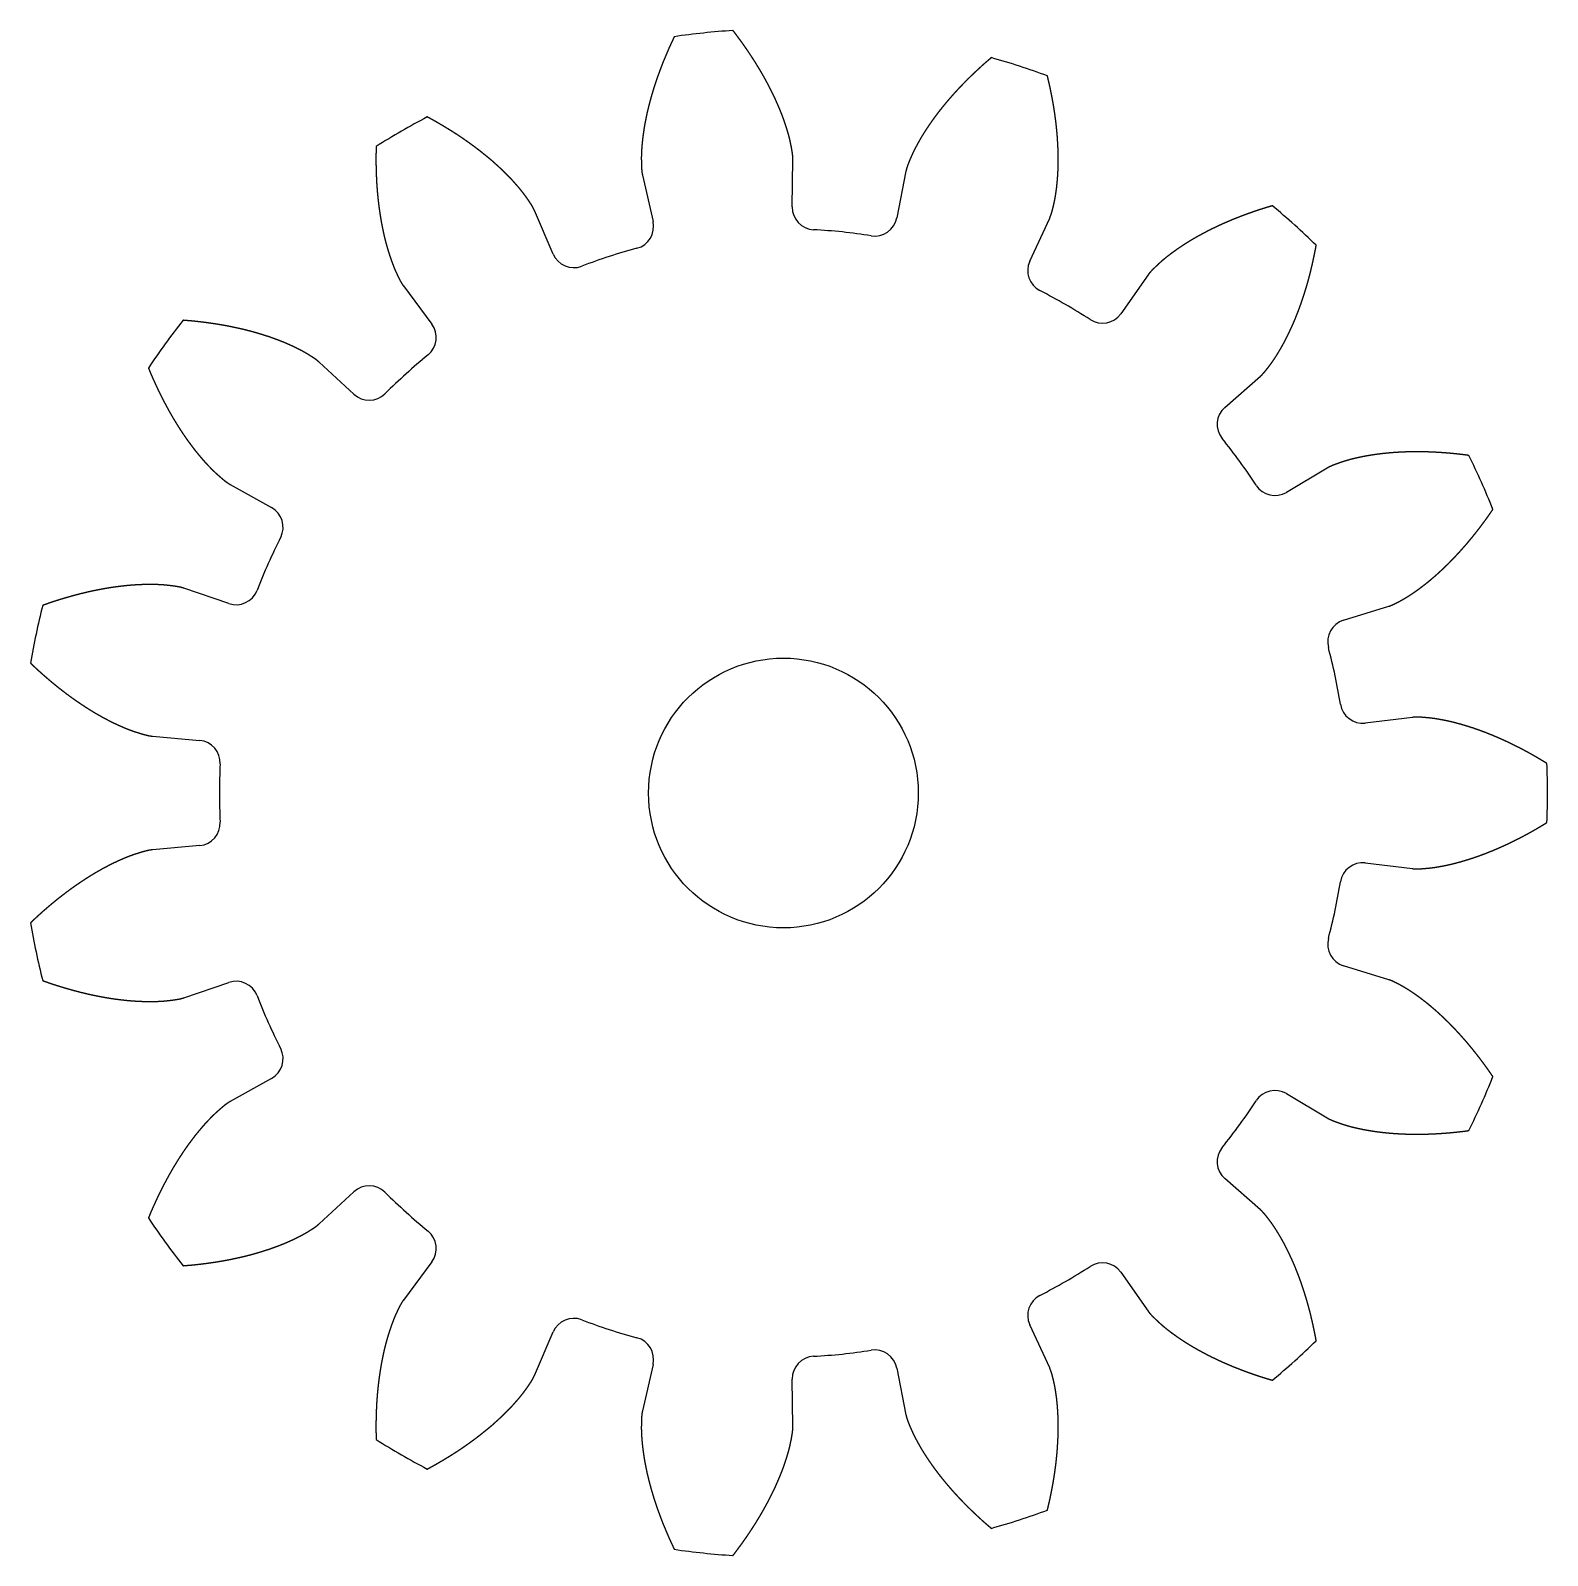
# Model space of a CAD drawing. Header units: millimetres. Extents: x -16.8 to 17, y -17 to 17.
import ezdxf

# ---------------------------------------------------------------- set-up
doc = ezdxf.new("R2010")
doc.units = ezdxf.units.MM
doc.layers.get('0').update_dxf_attribs({"linetype": 'CONTINUOUS'})

msp = doc.modelspace()

# ---------------------------------------------------------------- linework, layer by layer
for p, q in [((0.195, 13.038), (0.21, 14.094)), ((-3.136, 13.742), (-2.902, 12.712)), ((2.725, 13.83), (2.52, 12.793)), ((-5.125, 11.99), (-5.541, 12.961)), ((5.481, 11.831), (5.924, 12.79)), ((-8.454, 11.279), (-7.821, 10.433)), ((8.114, 11.526), (7.506, 10.662)), ((-9.558, 8.869), (-10.333, 9.587)), ((9.82, 8.579), (10.614, 9.274)), ((12.101, 7.229), (11.193, 6.688)), ((-12.311, 6.865), (-11.389, 6.35)), ((-12.339, 4.214), (-13.339, 4.555)), ((12.46, 3.843), (13.469, 4.155)), ((13.995, 1.682), (12.946, 1.557)), ((-14.039, 1.264), (-12.987, 1.169)), ((-12.987, -1.169), (-14.039, -1.264)), ((12.946, -1.557), (13.995, -1.682)), ((13.469, -4.155), (12.46, -3.843)), ((-13.339, -4.555), (-12.339, -4.214)), ((-11.389, -6.35), (-12.311, -6.865)), ((11.193, -6.688), (12.101, -7.229)), ((10.614, -9.274), (9.82, -8.579)), ((-10.333, -9.587), (-9.558, -8.869)), ((-7.821, -10.433), (-8.454, -11.279)), ((7.506, -10.662), (8.114, -11.526)), ((5.924, -12.79), (5.481, -11.831)), ((-5.541, -12.961), (-5.125, -11.99)), ((-2.902, -12.712), (-3.136, -13.742)), ((2.52, -12.793), (2.725, -13.83)), ((0.21, -14.094), (0.195, -13.038))]:
    msp.add_line(p, q)
msp.add_circle((0, 0), 3)
for centre, radius, start, end in [((0, 0), 17, 93.7877, 98.2123), ((0, 0), 17, 69.7877, 74.2123), ((0, 0), 17, 117.7877, 122.2123), ((0.695, 13.031), 0.5, 179.1897, 266.9466), ((0, 0), 17, 45.7877, 50.2123), ((-3.389, 12.601), 0.5, -74.9466, 12.8103), ((2.029, 12.89), 0.5, 261.0534, 348.8103), ((0, 0), 12.549, 81.0534, 86.9466), ((-4.665, 12.187), 0.5, 203.1897, 290.9466), ((0, 0), 12.549, 105.0534, 110.9466), ((5.935, 11.621), 0.5, 155.1897, 242.9466), ((0, 0), 12.549, 57.0534, 62.9466), ((7.097, 10.951), 0.5, 237.0534, 324.8103), ((0, 0), 17, 141.7877, 146.2123), ((-8.222, 10.133), 0.5, -50.9466, 36.8103), ((0, 0), 12.549, 129.0534, 134.9466), ((-9.219, 9.236), 0.5, 227.1897, 314.9466), ((10.149, 8.203), 0.5, 131.1897, 218.9466), ((0, 0), 12.549, 33.0534, 38.9466), ((0, 0), 17, 21.7877, 26.2123), ((10.937, 7.117), 0.5, 213.0534, 300.8103), ((-11.632, 5.913), 0.5, -26.9466, 60.8103), ((0, 0), 12.549, 153.0534, 158.9466), ((-12.178, 4.688), 0.5, 251.1897, 338.9466), ((0, 0), 17, 165.7877, 170.2123), ((12.608, 3.366), 0.5, 107.1897, 194.9466), ((0, 0), 12.549, 9.0534, 14.9466), ((12.887, 2.053), 0.5, 189.0534, 276.8103), ((-13.032, 0.671), 0.5, -2.9466, 84.8103), ((0, 0), 12.549, 177.0534, 182.9466), ((0, 0), 17, -2.2123, 2.2123), ((-13.032, -0.671), 0.5, -84.8103, 2.9466), ((12.887, -2.053), 0.5, 83.1897, 170.9466), ((0, 0), 12.549, 345.0534, 350.9466), ((0, 0), 17, 189.7877, 194.2123), ((12.608, -3.366), 0.5, 165.0534, 252.8103), ((-12.178, -4.688), 0.5, 21.0534, 108.8103), ((0, 0), 12.549, 201.0534, 206.9466), ((-11.632, -5.913), 0.5, -60.8103, 26.9466), ((0, 0), 17, 333.7877, 338.2123), ((10.937, -7.117), 0.5, 59.1897, 146.9466), ((0, 0), 12.549, 321.0534, 326.9466), ((10.149, -8.203), 0.5, 141.0534, 228.8103), ((-9.219, -9.236), 0.5, 45.0534, 132.8103), ((0, 0), 12.549, 225.0534, 230.9466), ((0, 0), 17, 213.7877, 218.2123), ((-8.222, -10.133), 0.5, -36.8103, 50.9466), ((7.097, -10.951), 0.5, 35.1897, 122.9466), ((0, 0), 12.549, 297.0534, 302.9466), ((5.935, -11.621), 0.5, 117.0534, 204.8103), ((-4.665, -12.187), 0.5, 69.0534, 156.8103), ((0, 0), 12.549, 249.0534, 254.9466), ((-3.389, -12.601), 0.5, -12.8103, 74.9466), ((0, 0), 17, 309.7877, 314.2123), ((0.695, -13.031), 0.5, 93.0534, 180.8103), ((0, 0), 12.549, 273.0534, 278.9466), ((2.029, -12.89), 0.5, 11.1897, 98.9466), ((0, 0), 17, 237.7877, 242.2123), ((0, 0), 17, 285.7877, 290.2123), ((0, 0), 17, 261.7877, 266.2123)]:
    msp.add_arc(centre, radius, start, end)
for points in [[(-2.428, 16.826), (-2.433, 16.817), (-2.441, 16.799), (-2.454, 16.773), (-2.47, 16.738), (-2.491, 16.694), (-2.511, 16.65), (-2.531, 16.606), (-2.551, 16.562), (-2.57, 16.518), (-2.589, 16.474), (-2.608, 16.43), (-2.627, 16.385), (-2.645, 16.341), (-2.663, 16.297), (-2.681, 16.253), (-2.699, 16.209), (-2.716, 16.164), (-2.733, 16.12), (-2.75, 16.076), (-2.766, 16.031), (-2.782, 15.987), (-2.798, 15.943), (-2.814, 15.898), (-2.829, 15.854), (-2.844, 15.809), (-2.859, 15.765), (-2.873, 15.721), (-2.887, 15.676), (-2.901, 15.632), (-2.914, 15.587), (-2.928, 15.543), (-2.94, 15.498), (-2.953, 15.454), (-2.965, 15.409), (-2.977, 15.365), (-2.989, 15.321), (-3, 15.276), (-3.011, 15.232), (-3.021, 15.187), (-3.032, 15.143), (-3.042, 15.098), (-3.051, 15.054), (-3.06, 15.01), (-3.069, 14.965), (-3.078, 14.921), (-3.086, 14.877), (-3.094, 14.832), (-3.101, 14.788), (-3.108, 14.744), (-3.115, 14.699), (-3.121, 14.655), (-3.127, 14.611), (-3.132, 14.567), (-3.137, 14.523), (-3.142, 14.479), (-3.146, 14.435), (-3.15, 14.391), (-3.153, 14.347), (-3.156, 14.303), (-3.159, 14.259), (-3.16, 14.216), (-3.162, 14.172), (-3.162, 14.129), (-3.162, 14.085), (-3.161, 14.042), (-3.16, 13.999), (-3.159, 13.955), (-3.157, 13.912), (-3.155, 13.869), (-3.151, 13.827), (-3.146, 13.793), (-3.141, 13.767), (-3.138, 13.751), (-3.136, 13.742)], [(0.21, 14.094), (0.21, 14.102), (0.21, 14.12), (0.209, 14.145), (0.207, 14.18), (0.202, 14.222), (0.196, 14.265), (0.188, 14.307), (0.181, 14.35), (0.173, 14.392), (0.164, 14.435), (0.155, 14.477), (0.146, 14.52), (0.136, 14.562), (0.125, 14.605), (0.114, 14.647), (0.102, 14.689), (0.089, 14.731), (0.076, 14.774), (0.063, 14.816), (0.049, 14.858), (0.035, 14.9), (0.021, 14.942), (0.006, 14.984), (-0.009, 15.026), (-0.025, 15.068), (-0.041, 15.11), (-0.058, 15.151), (-0.074, 15.193), (-0.092, 15.235), (-0.109, 15.276), (-0.127, 15.318), (-0.145, 15.359), (-0.164, 15.401), (-0.183, 15.442), (-0.202, 15.484), (-0.222, 15.525), (-0.242, 15.566), (-0.262, 15.607), (-0.283, 15.648), (-0.303, 15.689), (-0.325, 15.73), (-0.346, 15.771), (-0.368, 15.812), (-0.39, 15.853), (-0.412, 15.893), (-0.435, 15.934), (-0.458, 15.974), (-0.481, 16.015), (-0.505, 16.055), (-0.529, 16.096), (-0.553, 16.136), (-0.578, 16.176), (-0.602, 16.216), (-0.627, 16.256), (-0.653, 16.296), (-0.678, 16.336), (-0.704, 16.376), (-0.73, 16.415), (-0.756, 16.455), (-0.783, 16.495), (-0.81, 16.534), (-0.837, 16.574), (-0.865, 16.613), (-0.892, 16.652), (-0.92, 16.691), (-0.948, 16.73), (-0.977, 16.769), (-1.006, 16.808), (-1.035, 16.847), (-1.064, 16.886), (-1.087, 16.917), (-1.105, 16.94), (-1.117, 16.955), (-1.123, 16.963)], [(4.625, 16.359), (4.618, 16.352), (4.603, 16.34), (4.581, 16.321), (4.551, 16.296), (4.515, 16.264), (4.478, 16.232), (4.442, 16.2), (4.406, 16.168), (4.37, 16.135), (4.335, 16.103), (4.3, 16.07), (4.265, 16.037), (4.23, 16.004), (4.195, 15.971), (4.161, 15.938), (4.127, 15.905), (4.093, 15.872), (4.06, 15.838), (4.026, 15.804), (3.993, 15.77), (3.961, 15.737), (3.928, 15.702), (3.896, 15.668), (3.864, 15.634), (3.832, 15.599), (3.801, 15.565), (3.769, 15.53), (3.738, 15.495), (3.708, 15.46), (3.677, 15.425), (3.647, 15.39), (3.618, 15.354), (3.588, 15.319), (3.559, 15.283), (3.53, 15.247), (3.501, 15.212), (3.473, 15.176), (3.445, 15.139), (3.417, 15.103), (3.39, 15.067), (3.362, 15.03), (3.336, 14.994), (3.309, 14.957), (3.283, 14.92), (3.257, 14.883), (3.232, 14.846), (3.207, 14.808), (3.182, 14.771), (3.157, 14.733), (3.133, 14.696), (3.11, 14.658), (3.086, 14.62), (3.063, 14.582), (3.041, 14.543), (3.019, 14.505), (2.997, 14.467), (2.976, 14.428), (2.955, 14.389), (2.934, 14.35), (2.914, 14.311), (2.895, 14.272), (2.876, 14.233), (2.858, 14.193), (2.841, 14.153), (2.823, 14.114), (2.807, 14.074), (2.79, 14.034), (2.774, 13.994), (2.759, 13.953), (2.746, 13.913), (2.736, 13.88), (2.73, 13.855), (2.726, 13.838), (2.725, 13.83)], [(5.924, 12.79), (5.928, 12.798), (5.935, 12.813), (5.945, 12.837), (5.956, 12.869), (5.969, 12.91), (5.981, 12.952), (5.991, 12.994), (6.002, 13.036), (6.012, 13.078), (6.021, 13.12), (6.03, 13.162), (6.039, 13.205), (6.047, 13.248), (6.054, 13.291), (6.061, 13.334), (6.067, 13.378), (6.073, 13.422), (6.079, 13.465), (6.084, 13.509), (6.088, 13.553), (6.093, 13.597), (6.097, 13.642), (6.1, 13.686), (6.103, 13.731), (6.106, 13.775), (6.108, 13.82), (6.11, 13.865), (6.112, 13.91), (6.113, 13.955), (6.114, 14), (6.114, 14.045), (6.114, 14.091), (6.114, 14.136), (6.114, 14.182), (6.113, 14.227), (6.112, 14.273), (6.11, 14.319), (6.109, 14.364), (6.107, 14.41), (6.104, 14.456), (6.101, 14.502), (6.098, 14.548), (6.095, 14.594), (6.092, 14.641), (6.088, 14.687), (6.083, 14.733), (6.079, 14.78), (6.074, 14.826), (6.069, 14.873), (6.063, 14.919), (6.058, 14.966), (6.052, 15.012), (6.045, 15.059), (6.039, 15.106), (6.032, 15.153), (6.025, 15.199), (6.018, 15.246), (6.01, 15.293), (6.002, 15.34), (5.994, 15.387), (5.985, 15.434), (5.976, 15.481), (5.967, 15.528), (5.958, 15.575), (5.948, 15.623), (5.938, 15.67), (5.928, 15.717), (5.918, 15.764), (5.907, 15.811), (5.896, 15.859), (5.887, 15.896), (5.88, 15.925), (5.876, 15.944), (5.873, 15.953)], [(-5.541, 12.961), (-5.544, 12.969), (-5.551, 12.984), (-5.562, 13.008), (-5.578, 13.038), (-5.6, 13.075), (-5.623, 13.111), (-5.647, 13.147), (-5.671, 13.183), (-5.696, 13.218), (-5.721, 13.254), (-5.747, 13.289), (-5.772, 13.324), (-5.799, 13.358), (-5.826, 13.393), (-5.854, 13.427), (-5.882, 13.461), (-5.91, 13.494), (-5.939, 13.527), (-5.969, 13.56), (-5.998, 13.593), (-6.028, 13.626), (-6.058, 13.659), (-6.089, 13.691), (-6.12, 13.723), (-6.152, 13.755), (-6.183, 13.787), (-6.215, 13.818), (-6.248, 13.849), (-6.28, 13.88), (-6.313, 13.911), (-6.346, 13.942), (-6.38, 13.972), (-6.414, 14.003), (-6.448, 14.033), (-6.482, 14.063), (-6.517, 14.092), (-6.552, 14.122), (-6.587, 14.151), (-6.623, 14.18), (-6.659, 14.209), (-6.695, 14.238), (-6.731, 14.267), (-6.767, 14.295), (-6.804, 14.323), (-6.841, 14.351), (-6.878, 14.379), (-6.916, 14.407), (-6.954, 14.434), (-6.992, 14.462), (-7.03, 14.489), (-7.068, 14.516), (-7.107, 14.543), (-7.146, 14.569), (-7.185, 14.596), (-7.224, 14.622), (-7.264, 14.648), (-7.304, 14.674), (-7.344, 14.699), (-7.384, 14.725), (-7.424, 14.75), (-7.465, 14.775), (-7.506, 14.8), (-7.547, 14.825), (-7.588, 14.85), (-7.63, 14.874), (-7.671, 14.898), (-7.713, 14.922), (-7.755, 14.946), (-7.797, 14.97), (-7.84, 14.993), (-7.874, 15.012), (-7.9, 15.026), (-7.917, 15.035), (-7.925, 15.04)], [(-9.062, 14.383), (-9.062, 14.374), (-9.063, 14.354), (-9.064, 14.325), (-9.065, 14.286), (-9.065, 14.238), (-9.066, 14.189), (-9.066, 14.141), (-9.067, 14.093), (-9.066, 14.044), (-9.066, 13.996), (-9.065, 13.948), (-9.064, 13.9), (-9.063, 13.853), (-9.062, 13.805), (-9.06, 13.757), (-9.058, 13.71), (-9.056, 13.662), (-9.053, 13.615), (-9.051, 13.567), (-9.048, 13.52), (-9.044, 13.473), (-9.041, 13.426), (-9.037, 13.379), (-9.033, 13.332), (-9.028, 13.286), (-9.024, 13.239), (-9.019, 13.193), (-9.014, 13.147), (-9.008, 13.1), (-9.002, 13.054), (-8.996, 13.008), (-8.99, 12.962), (-8.983, 12.917), (-8.976, 12.871), (-8.969, 12.826), (-8.962, 12.78), (-8.954, 12.735), (-8.946, 12.69), (-8.937, 12.645), (-8.929, 12.601), (-8.92, 12.556), (-8.91, 12.511), (-8.901, 12.467), (-8.891, 12.423), (-8.881, 12.379), (-8.87, 12.335), (-8.859, 12.292), (-8.848, 12.248), (-8.836, 12.205), (-8.824, 12.162), (-8.812, 12.119), (-8.8, 12.076), (-8.787, 12.034), (-8.773, 11.991), (-8.759, 11.949), (-8.745, 11.907), (-8.731, 11.866), (-8.716, 11.824), (-8.701, 11.783), (-8.685, 11.742), (-8.669, 11.701), (-8.653, 11.661), (-8.635, 11.621), (-8.617, 11.581), (-8.599, 11.542), (-8.581, 11.503), (-8.562, 11.464), (-8.543, 11.425), (-8.523, 11.387), (-8.502, 11.35), (-8.484, 11.321), (-8.469, 11.299), (-8.459, 11.286), (-8.454, 11.279)], [(10.879, 13.063), (10.87, 13.06), (10.851, 13.055), (10.823, 13.047), (10.786, 13.036), (10.739, 13.021), (10.693, 13.007), (10.647, 12.992), (10.601, 12.978), (10.555, 12.963), (10.51, 12.947), (10.464, 12.932), (10.419, 12.916), (10.374, 12.9), (10.329, 12.884), (10.284, 12.868), (10.239, 12.851), (10.195, 12.834), (10.151, 12.817), (10.107, 12.8), (10.063, 12.783), (10.019, 12.765), (9.975, 12.747), (9.932, 12.729), (9.889, 12.711), (9.846, 12.692), (9.803, 12.673), (9.76, 12.654), (9.718, 12.635), (9.675, 12.615), (9.633, 12.596), (9.592, 12.576), (9.55, 12.556), (9.509, 12.535), (9.467, 12.514), (9.426, 12.494), (9.386, 12.472), (9.345, 12.451), (9.305, 12.429), (9.265, 12.408), (9.225, 12.386), (9.185, 12.363), (9.146, 12.341), (9.106, 12.318), (9.068, 12.295), (9.029, 12.271), (8.991, 12.248), (8.952, 12.224), (8.915, 12.2), (8.877, 12.175), (8.84, 12.151), (8.803, 12.126), (8.766, 12.101), (8.729, 12.075), (8.693, 12.049), (8.658, 12.023), (8.622, 11.997), (8.587, 11.97), (8.552, 11.943), (8.517, 11.916), (8.483, 11.889), (8.45, 11.861), (8.416, 11.833), (8.384, 11.804), (8.352, 11.774), (8.32, 11.745), (8.288, 11.715), (8.257, 11.685), (8.226, 11.655), (8.196, 11.625), (8.167, 11.593), (8.145, 11.567), (8.129, 11.547), (8.119, 11.533), (8.114, 11.526)], [(10.614, 9.274), (10.621, 9.28), (10.634, 9.292), (10.652, 9.309), (10.676, 9.334), (10.704, 9.366), (10.732, 9.4), (10.758, 9.433), (10.785, 9.468), (10.811, 9.502), (10.837, 9.537), (10.863, 9.572), (10.888, 9.607), (10.913, 9.643), (10.937, 9.68), (10.961, 9.716), (10.984, 9.754), (11.007, 9.791), (11.03, 9.829), (11.052, 9.867), (11.075, 9.905), (11.096, 9.944), (11.118, 9.983), (11.139, 10.022), (11.16, 10.061), (11.181, 10.101), (11.201, 10.141), (11.221, 10.181), (11.241, 10.222), (11.26, 10.262), (11.279, 10.303), (11.298, 10.344), (11.317, 10.385), (11.335, 10.427), (11.353, 10.469), (11.371, 10.511), (11.389, 10.553), (11.406, 10.595), (11.423, 10.638), (11.44, 10.681), (11.456, 10.724), (11.473, 10.767), (11.489, 10.81), (11.504, 10.854), (11.52, 10.897), (11.535, 10.941), (11.55, 10.985), (11.565, 11.029), (11.579, 11.074), (11.593, 11.118), (11.607, 11.163), (11.621, 11.208), (11.635, 11.253), (11.648, 11.298), (11.661, 11.344), (11.674, 11.389), (11.686, 11.435), (11.699, 11.481), (11.711, 11.527), (11.722, 11.573), (11.734, 11.619), (11.745, 11.665), (11.756, 11.712), (11.767, 11.759), (11.778, 11.806), (11.788, 11.852), (11.798, 11.9), (11.808, 11.947), (11.818, 11.994), (11.827, 12.042), (11.837, 12.089), (11.844, 12.127), (11.849, 12.156), (11.853, 12.175), (11.854, 12.185)], [(-10.333, 9.587), (-10.34, 9.593), (-10.352, 9.604), (-10.372, 9.621), (-10.399, 9.642), (-10.434, 9.667), (-10.47, 9.69), (-10.506, 9.713), (-10.543, 9.736), (-10.58, 9.759), (-10.617, 9.781), (-10.655, 9.803), (-10.693, 9.824), (-10.731, 9.845), (-10.77, 9.865), (-10.809, 9.885), (-10.848, 9.904), (-10.888, 9.923), (-10.928, 9.942), (-10.968, 9.96), (-11.009, 9.979), (-11.049, 9.996), (-11.09, 10.014), (-11.131, 10.031), (-11.173, 10.047), (-11.214, 10.064), (-11.256, 10.08), (-11.298, 10.095), (-11.34, 10.111), (-11.383, 10.126), (-11.426, 10.141), (-11.468, 10.155), (-11.512, 10.169), (-11.555, 10.183), (-11.598, 10.197), (-11.642, 10.21), (-11.686, 10.223), (-11.729, 10.236), (-11.774, 10.249), (-11.818, 10.261), (-11.862, 10.273), (-11.907, 10.284), (-11.952, 10.296), (-11.997, 10.307), (-12.042, 10.318), (-12.087, 10.328), (-12.132, 10.338), (-12.178, 10.348), (-12.224, 10.358), (-12.269, 10.368), (-12.315, 10.377), (-12.361, 10.386), (-12.408, 10.395), (-12.454, 10.403), (-12.5, 10.411), (-12.547, 10.419), (-12.594, 10.427), (-12.641, 10.434), (-12.688, 10.442), (-12.735, 10.448), (-12.782, 10.455), (-12.829, 10.462), (-12.877, 10.468), (-12.924, 10.474), (-12.972, 10.479), (-13.02, 10.485), (-13.068, 10.49), (-13.116, 10.495), (-13.164, 10.5), (-13.212, 10.504), (-13.26, 10.508), (-13.299, 10.511), (-13.328, 10.514), (-13.348, 10.515), (-13.357, 10.516)], [(-14.129, 9.454), (-14.125, 9.445), (-14.118, 9.427), (-14.107, 9.4), (-14.092, 9.364), (-14.073, 9.319), (-14.054, 9.275), (-14.034, 9.231), (-14.015, 9.187), (-13.995, 9.143), (-13.975, 9.099), (-13.955, 9.055), (-13.935, 9.012), (-13.914, 8.969), (-13.893, 8.926), (-13.872, 8.883), (-13.851, 8.84), (-13.83, 8.798), (-13.808, 8.755), (-13.787, 8.713), (-13.765, 8.671), (-13.742, 8.63), (-13.72, 8.588), (-13.697, 8.547), (-13.675, 8.506), (-13.652, 8.465), (-13.629, 8.424), (-13.605, 8.384), (-13.582, 8.344), (-13.558, 8.304), (-13.534, 8.264), (-13.509, 8.225), (-13.485, 8.185), (-13.46, 8.146), (-13.436, 8.107), (-13.41, 8.069), (-13.385, 8.03), (-13.36, 7.992), (-13.334, 7.954), (-13.308, 7.917), (-13.282, 7.879), (-13.256, 7.842), (-13.229, 7.806), (-13.202, 7.769), (-13.175, 7.733), (-13.148, 7.697), (-13.12, 7.661), (-13.093, 7.626), (-13.065, 7.59), (-13.037, 7.556), (-13.008, 7.521), (-12.979, 7.487), (-12.951, 7.453), (-12.921, 7.419), (-12.892, 7.386), (-12.862, 7.353), (-12.832, 7.321), (-12.802, 7.289), (-12.772, 7.257), (-12.741, 7.225), (-12.71, 7.194), (-12.679, 7.164), (-12.647, 7.134), (-12.615, 7.104), (-12.583, 7.075), (-12.55, 7.047), (-12.518, 7.018), (-12.485, 6.99), (-12.451, 6.963), (-12.418, 6.936), (-12.383, 6.911), (-12.355, 6.891), (-12.333, 6.878), (-12.318, 6.869), (-12.311, 6.865)], [(15.252, 7.509), (15.242, 7.51), (15.223, 7.513), (15.194, 7.517), (15.155, 7.522), (15.107, 7.528), (15.059, 7.533), (15.011, 7.539), (14.963, 7.544), (14.915, 7.549), (14.867, 7.553), (14.819, 7.558), (14.772, 7.562), (14.724, 7.566), (14.676, 7.569), (14.629, 7.572), (14.581, 7.575), (14.534, 7.578), (14.486, 7.581), (14.439, 7.583), (14.392, 7.585), (14.345, 7.586), (14.298, 7.588), (14.251, 7.589), (14.204, 7.59), (14.157, 7.59), (14.11, 7.59), (14.063, 7.59), (14.017, 7.59), (13.97, 7.589), (13.924, 7.589), (13.877, 7.587), (13.831, 7.586), (13.785, 7.584), (13.739, 7.582), (13.693, 7.579), (13.647, 7.577), (13.601, 7.574), (13.556, 7.57), (13.51, 7.567), (13.465, 7.563), (13.419, 7.558), (13.374, 7.554), (13.329, 7.549), (13.284, 7.544), (13.24, 7.538), (13.195, 7.532), (13.15, 7.526), (13.106, 7.519), (13.062, 7.512), (13.017, 7.505), (12.974, 7.497), (12.93, 7.489), (12.886, 7.481), (12.843, 7.472), (12.799, 7.462), (12.756, 7.453), (12.713, 7.443), (12.67, 7.433), (12.628, 7.422), (12.585, 7.411), (12.543, 7.399), (12.502, 7.386), (12.46, 7.373), (12.419, 7.36), (12.378, 7.346), (12.337, 7.331), (12.296, 7.317), (12.256, 7.302), (12.216, 7.286), (12.176, 7.269), (12.146, 7.254), (12.123, 7.242), (12.108, 7.233), (12.101, 7.229)], [(13.469, 4.155), (13.477, 4.158), (13.494, 4.163), (13.518, 4.172), (13.55, 4.185), (13.589, 4.203), (13.627, 4.222), (13.665, 4.242), (13.703, 4.262), (13.741, 4.283), (13.779, 4.304), (13.817, 4.326), (13.854, 4.348), (13.891, 4.371), (13.928, 4.394), (13.965, 4.418), (14.002, 4.443), (14.038, 4.468), (14.074, 4.493), (14.11, 4.518), (14.146, 4.544), (14.182, 4.571), (14.217, 4.598), (14.252, 4.625), (14.288, 4.652), (14.323, 4.68), (14.357, 4.708), (14.392, 4.737), (14.426, 4.766), (14.461, 4.795), (14.495, 4.825), (14.529, 4.854), (14.563, 4.885), (14.596, 4.915), (14.63, 4.946), (14.663, 4.977), (14.696, 5.008), (14.729, 5.04), (14.762, 5.072), (14.795, 5.104), (14.828, 5.137), (14.86, 5.17), (14.892, 5.203), (14.924, 5.236), (14.956, 5.27), (14.988, 5.304), (15.02, 5.338), (15.051, 5.372), (15.082, 5.407), (15.113, 5.442), (15.144, 5.477), (15.175, 5.512), (15.206, 5.548), (15.236, 5.584), (15.267, 5.62), (15.297, 5.656), (15.327, 5.693), (15.357, 5.73), (15.386, 5.767), (15.416, 5.804), (15.445, 5.842), (15.475, 5.88), (15.504, 5.918), (15.533, 5.956), (15.561, 5.994), (15.59, 6.033), (15.618, 6.072), (15.647, 6.111), (15.675, 6.15), (15.703, 6.19), (15.731, 6.23), (15.753, 6.262), (15.769, 6.286), (15.78, 6.302), (15.786, 6.31)], [(-13.339, 4.555), (-13.347, 4.558), (-13.364, 4.563), (-13.388, 4.57), (-13.422, 4.579), (-13.464, 4.587), (-13.506, 4.594), (-13.549, 4.6), (-13.592, 4.606), (-13.634, 4.612), (-13.678, 4.617), (-13.721, 4.621), (-13.764, 4.626), (-13.808, 4.629), (-13.851, 4.632), (-13.895, 4.634), (-13.939, 4.636), (-13.983, 4.637), (-14.027, 4.638), (-14.071, 4.638), (-14.115, 4.638), (-14.16, 4.638), (-14.204, 4.637), (-14.249, 4.636), (-14.293, 4.634), (-14.338, 4.632), (-14.383, 4.63), (-14.428, 4.627), (-14.472, 4.624), (-14.517, 4.621), (-14.562, 4.617), (-14.607, 4.613), (-14.653, 4.608), (-14.698, 4.603), (-14.743, 4.598), (-14.788, 4.592), (-14.833, 4.587), (-14.879, 4.58), (-14.924, 4.574), (-14.97, 4.567), (-15.015, 4.56), (-15.061, 4.552), (-15.106, 4.544), (-15.152, 4.536), (-15.197, 4.528), (-15.243, 4.519), (-15.288, 4.51), (-15.334, 4.501), (-15.38, 4.491), (-15.426, 4.481), (-15.471, 4.471), (-15.517, 4.46), (-15.563, 4.449), (-15.609, 4.438), (-15.654, 4.427), (-15.7, 4.415), (-15.746, 4.403), (-15.792, 4.391), (-15.838, 4.378), (-15.883, 4.365), (-15.929, 4.352), (-15.975, 4.339), (-16.021, 4.325), (-16.067, 4.311), (-16.113, 4.297), (-16.159, 4.283), (-16.205, 4.268), (-16.25, 4.253), (-16.296, 4.238), (-16.342, 4.222), (-16.388, 4.206), (-16.425, 4.193), (-16.452, 4.184), (-16.471, 4.177), (-16.48, 4.174)], [(-16.753, 2.89), (-16.746, 2.883), (-16.731, 2.87), (-16.71, 2.85), (-16.682, 2.823), (-16.647, 2.79), (-16.611, 2.757), (-16.575, 2.724), (-16.54, 2.692), (-16.504, 2.66), (-16.468, 2.628), (-16.431, 2.596), (-16.395, 2.565), (-16.359, 2.534), (-16.322, 2.503), (-16.286, 2.472), (-16.249, 2.442), (-16.212, 2.412), (-16.176, 2.382), (-16.139, 2.352), (-16.102, 2.323), (-16.064, 2.294), (-16.027, 2.265), (-15.99, 2.237), (-15.952, 2.208), (-15.915, 2.181), (-15.877, 2.153), (-15.839, 2.125), (-15.801, 2.098), (-15.763, 2.071), (-15.725, 2.045), (-15.687, 2.019), (-15.648, 1.993), (-15.61, 1.967), (-15.572, 1.942), (-15.533, 1.917), (-15.494, 1.892), (-15.455, 1.867), (-15.417, 1.843), (-15.378, 1.82), (-15.338, 1.796), (-15.299, 1.773), (-15.26, 1.75), (-15.221, 1.728), (-15.181, 1.705), (-15.142, 1.684), (-15.102, 1.662), (-15.062, 1.641), (-15.023, 1.62), (-14.983, 1.6), (-14.943, 1.58), (-14.903, 1.56), (-14.862, 1.541), (-14.822, 1.522), (-14.782, 1.504), (-14.741, 1.486), (-14.701, 1.469), (-14.66, 1.451), (-14.619, 1.434), (-14.579, 1.418), (-14.538, 1.402), (-14.497, 1.387), (-14.456, 1.373), (-14.414, 1.359), (-14.373, 1.346), (-14.331, 1.333), (-14.29, 1.32), (-14.248, 1.308), (-14.207, 1.296), (-14.165, 1.286), (-14.124, 1.276), (-14.09, 1.27), (-14.064, 1.267), (-14.047, 1.265), (-14.039, 1.264)], [(16.987, 0.656), (16.979, 0.661), (16.962, 0.672), (16.938, 0.687), (16.904, 0.707), (16.863, 0.732), (16.821, 0.757), (16.78, 0.781), (16.738, 0.806), (16.696, 0.83), (16.654, 0.853), (16.612, 0.877), (16.57, 0.9), (16.528, 0.923), (16.486, 0.945), (16.444, 0.968), (16.402, 0.99), (16.36, 1.012), (16.317, 1.033), (16.275, 1.054), (16.233, 1.075), (16.19, 1.096), (16.148, 1.116), (16.105, 1.137), (16.063, 1.156), (16.02, 1.176), (15.977, 1.195), (15.935, 1.214), (15.892, 1.233), (15.849, 1.251), (15.806, 1.269), (15.764, 1.287), (15.721, 1.304), (15.678, 1.321), (15.635, 1.338), (15.592, 1.355), (15.549, 1.371), (15.506, 1.387), (15.463, 1.402), (15.42, 1.417), (15.377, 1.432), (15.334, 1.447), (15.29, 1.461), (15.247, 1.475), (15.204, 1.488), (15.161, 1.501), (15.118, 1.514), (15.074, 1.526), (15.031, 1.538), (14.988, 1.55), (14.945, 1.561), (14.901, 1.572), (14.858, 1.583), (14.815, 1.593), (14.771, 1.602), (14.728, 1.611), (14.685, 1.62), (14.641, 1.628), (14.598, 1.636), (14.555, 1.644), (14.512, 1.651), (14.468, 1.657), (14.425, 1.663), (14.382, 1.668), (14.339, 1.672), (14.295, 1.676), (14.252, 1.68), (14.209, 1.683), (14.166, 1.686), (14.123, 1.688), (14.08, 1.688), (14.046, 1.687), (14.02, 1.685), (14.003, 1.683), (13.995, 1.682)], [(13.995, -1.682), (14.003, -1.683), (14.02, -1.685), (14.046, -1.687), (14.08, -1.688), (14.123, -1.688), (14.166, -1.686), (14.209, -1.683), (14.252, -1.68), (14.295, -1.676), (14.339, -1.672), (14.382, -1.668), (14.425, -1.663), (14.468, -1.657), (14.512, -1.651), (14.555, -1.644), (14.598, -1.636), (14.641, -1.628), (14.685, -1.62), (14.728, -1.611), (14.771, -1.602), (14.815, -1.593), (14.858, -1.583), (14.901, -1.572), (14.945, -1.561), (14.988, -1.55), (15.031, -1.538), (15.074, -1.526), (15.118, -1.514), (15.161, -1.501), (15.204, -1.488), (15.247, -1.475), (15.29, -1.461), (15.334, -1.447), (15.377, -1.432), (15.42, -1.417), (15.463, -1.402), (15.506, -1.387), (15.549, -1.371), (15.592, -1.355), (15.635, -1.338), (15.678, -1.321), (15.721, -1.304), (15.764, -1.287), (15.806, -1.269), (15.849, -1.251), (15.892, -1.233), (15.935, -1.214), (15.977, -1.195), (16.02, -1.176), (16.063, -1.156), (16.105, -1.137), (16.148, -1.116), (16.19, -1.096), (16.233, -1.075), (16.275, -1.054), (16.317, -1.033), (16.36, -1.012), (16.402, -0.99), (16.444, -0.968), (16.486, -0.945), (16.528, -0.923), (16.57, -0.9), (16.612, -0.877), (16.654, -0.853), (16.696, -0.83), (16.738, -0.806), (16.78, -0.781), (16.821, -0.757), (16.863, -0.732), (16.904, -0.707), (16.938, -0.687), (16.962, -0.672), (16.979, -0.661), (16.987, -0.656)], [(-14.039, -1.264), (-14.047, -1.265), (-14.064, -1.267), (-14.09, -1.27), (-14.124, -1.276), (-14.165, -1.286), (-14.207, -1.296), (-14.248, -1.308), (-14.29, -1.32), (-14.331, -1.333), (-14.373, -1.346), (-14.414, -1.359), (-14.456, -1.373), (-14.497, -1.387), (-14.538, -1.402), (-14.579, -1.418), (-14.619, -1.434), (-14.66, -1.451), (-14.701, -1.469), (-14.741, -1.486), (-14.782, -1.504), (-14.822, -1.522), (-14.862, -1.541), (-14.903, -1.56), (-14.943, -1.58), (-14.983, -1.6), (-15.023, -1.62), (-15.062, -1.641), (-15.102, -1.662), (-15.142, -1.684), (-15.181, -1.705), (-15.221, -1.728), (-15.26, -1.75), (-15.299, -1.773), (-15.338, -1.796), (-15.378, -1.82), (-15.417, -1.843), (-15.455, -1.867), (-15.494, -1.892), (-15.533, -1.917), (-15.572, -1.942), (-15.61, -1.967), (-15.648, -1.993), (-15.687, -2.019), (-15.725, -2.045), (-15.763, -2.071), (-15.801, -2.098), (-15.839, -2.125), (-15.877, -2.153), (-15.915, -2.181), (-15.952, -2.208), (-15.99, -2.237), (-16.027, -2.265), (-16.064, -2.294), (-16.102, -2.323), (-16.139, -2.352), (-16.176, -2.382), (-16.212, -2.412), (-16.249, -2.442), (-16.286, -2.472), (-16.322, -2.503), (-16.359, -2.534), (-16.395, -2.565), (-16.431, -2.596), (-16.468, -2.628), (-16.504, -2.66), (-16.54, -2.692), (-16.575, -2.724), (-16.611, -2.757), (-16.647, -2.79), (-16.682, -2.823), (-16.71, -2.85), (-16.731, -2.87), (-16.746, -2.883), (-16.753, -2.89)], [(-16.48, -4.174), (-16.471, -4.177), (-16.452, -4.184), (-16.425, -4.193), (-16.388, -4.206), (-16.342, -4.222), (-16.296, -4.238), (-16.25, -4.253), (-16.205, -4.268), (-16.159, -4.283), (-16.113, -4.297), (-16.067, -4.311), (-16.021, -4.325), (-15.975, -4.339), (-15.929, -4.352), (-15.883, -4.365), (-15.838, -4.378), (-15.792, -4.391), (-15.746, -4.403), (-15.7, -4.415), (-15.654, -4.427), (-15.609, -4.438), (-15.563, -4.449), (-15.517, -4.46), (-15.471, -4.471), (-15.426, -4.481), (-15.38, -4.491), (-15.334, -4.501), (-15.288, -4.51), (-15.243, -4.519), (-15.197, -4.528), (-15.152, -4.536), (-15.106, -4.544), (-15.061, -4.552), (-15.015, -4.56), (-14.97, -4.567), (-14.924, -4.574), (-14.879, -4.58), (-14.833, -4.587), (-14.788, -4.592), (-14.743, -4.598), (-14.698, -4.603), (-14.653, -4.608), (-14.607, -4.613), (-14.562, -4.617), (-14.517, -4.621), (-14.472, -4.624), (-14.428, -4.627), (-14.383, -4.63), (-14.338, -4.632), (-14.293, -4.634), (-14.249, -4.636), (-14.204, -4.637), (-14.16, -4.638), (-14.115, -4.638), (-14.071, -4.638), (-14.027, -4.638), (-13.983, -4.637), (-13.939, -4.636), (-13.895, -4.634), (-13.851, -4.632), (-13.808, -4.629), (-13.764, -4.626), (-13.721, -4.621), (-13.678, -4.617), (-13.634, -4.612), (-13.592, -4.606), (-13.549, -4.6), (-13.506, -4.594), (-13.464, -4.587), (-13.422, -4.579), (-13.388, -4.57), (-13.364, -4.563), (-13.347, -4.558), (-13.339, -4.555)], [(15.786, -6.31), (15.78, -6.302), (15.769, -6.286), (15.753, -6.262), (15.731, -6.23), (15.703, -6.19), (15.675, -6.15), (15.647, -6.111), (15.618, -6.072), (15.59, -6.033), (15.561, -5.994), (15.533, -5.956), (15.504, -5.918), (15.475, -5.88), (15.445, -5.842), (15.416, -5.804), (15.386, -5.767), (15.357, -5.73), (15.327, -5.693), (15.297, -5.656), (15.267, -5.62), (15.236, -5.584), (15.206, -5.548), (15.175, -5.512), (15.144, -5.477), (15.113, -5.442), (15.082, -5.407), (15.051, -5.372), (15.02, -5.338), (14.988, -5.304), (14.956, -5.27), (14.924, -5.236), (14.892, -5.203), (14.86, -5.17), (14.828, -5.137), (14.795, -5.104), (14.762, -5.072), (14.729, -5.04), (14.696, -5.008), (14.663, -4.977), (14.63, -4.946), (14.596, -4.915), (14.563, -4.885), (14.529, -4.854), (14.495, -4.825), (14.461, -4.795), (14.426, -4.766), (14.392, -4.737), (14.357, -4.708), (14.323, -4.68), (14.288, -4.652), (14.252, -4.625), (14.217, -4.598), (14.182, -4.571), (14.146, -4.544), (14.11, -4.518), (14.074, -4.493), (14.038, -4.468), (14.002, -4.443), (13.965, -4.418), (13.928, -4.394), (13.891, -4.371), (13.854, -4.348), (13.817, -4.326), (13.779, -4.304), (13.741, -4.283), (13.703, -4.262), (13.665, -4.242), (13.627, -4.222), (13.589, -4.203), (13.55, -4.185), (13.518, -4.172), (13.494, -4.163), (13.477, -4.158), (13.469, -4.155)], [(-12.311, -6.865), (-12.318, -6.869), (-12.333, -6.878), (-12.355, -6.891), (-12.383, -6.911), (-12.418, -6.936), (-12.451, -6.963), (-12.485, -6.99), (-12.518, -7.018), (-12.55, -7.047), (-12.583, -7.075), (-12.615, -7.104), (-12.647, -7.134), (-12.679, -7.164), (-12.71, -7.194), (-12.741, -7.225), (-12.772, -7.257), (-12.802, -7.289), (-12.832, -7.321), (-12.862, -7.353), (-12.892, -7.386), (-12.921, -7.419), (-12.951, -7.453), (-12.979, -7.487), (-13.008, -7.521), (-13.037, -7.556), (-13.065, -7.59), (-13.093, -7.626), (-13.12, -7.661), (-13.148, -7.697), (-13.175, -7.733), (-13.202, -7.769), (-13.229, -7.806), (-13.256, -7.842), (-13.282, -7.879), (-13.308, -7.917), (-13.334, -7.954), (-13.36, -7.992), (-13.385, -8.03), (-13.41, -8.069), (-13.436, -8.107), (-13.46, -8.146), (-13.485, -8.185), (-13.509, -8.225), (-13.534, -8.264), (-13.558, -8.304), (-13.582, -8.344), (-13.605, -8.384), (-13.629, -8.424), (-13.652, -8.465), (-13.675, -8.506), (-13.697, -8.547), (-13.72, -8.588), (-13.742, -8.63), (-13.765, -8.671), (-13.787, -8.713), (-13.808, -8.755), (-13.83, -8.798), (-13.851, -8.84), (-13.872, -8.883), (-13.893, -8.926), (-13.914, -8.969), (-13.935, -9.012), (-13.955, -9.055), (-13.975, -9.099), (-13.995, -9.143), (-14.015, -9.187), (-14.034, -9.231), (-14.054, -9.275), (-14.073, -9.319), (-14.092, -9.364), (-14.107, -9.4), (-14.118, -9.427), (-14.125, -9.445), (-14.129, -9.454)], [(12.101, -7.229), (12.108, -7.233), (12.123, -7.242), (12.146, -7.254), (12.176, -7.269), (12.216, -7.286), (12.256, -7.302), (12.296, -7.317), (12.337, -7.331), (12.378, -7.346), (12.419, -7.36), (12.46, -7.373), (12.502, -7.386), (12.543, -7.399), (12.585, -7.411), (12.628, -7.422), (12.67, -7.433), (12.713, -7.443), (12.756, -7.453), (12.799, -7.462), (12.843, -7.472), (12.886, -7.481), (12.93, -7.489), (12.974, -7.497), (13.017, -7.505), (13.062, -7.512), (13.106, -7.519), (13.15, -7.526), (13.195, -7.532), (13.24, -7.538), (13.284, -7.544), (13.329, -7.549), (13.374, -7.554), (13.419, -7.558), (13.465, -7.563), (13.51, -7.567), (13.556, -7.57), (13.601, -7.574), (13.647, -7.577), (13.693, -7.579), (13.739, -7.582), (13.785, -7.584), (13.831, -7.586), (13.877, -7.587), (13.924, -7.589), (13.97, -7.589), (14.017, -7.59), (14.063, -7.59), (14.11, -7.59), (14.157, -7.59), (14.204, -7.59), (14.251, -7.589), (14.298, -7.588), (14.345, -7.586), (14.392, -7.585), (14.439, -7.583), (14.486, -7.581), (14.534, -7.578), (14.581, -7.575), (14.629, -7.572), (14.676, -7.569), (14.724, -7.566), (14.772, -7.562), (14.819, -7.558), (14.867, -7.553), (14.915, -7.549), (14.963, -7.544), (15.011, -7.539), (15.059, -7.533), (15.107, -7.528), (15.155, -7.522), (15.194, -7.517), (15.223, -7.513), (15.242, -7.51), (15.252, -7.509)], [(11.854, -12.185), (11.853, -12.175), (11.849, -12.156), (11.844, -12.127), (11.837, -12.089), (11.827, -12.042), (11.818, -11.994), (11.808, -11.947), (11.798, -11.9), (11.788, -11.852), (11.778, -11.806), (11.767, -11.759), (11.756, -11.712), (11.745, -11.665), (11.734, -11.619), (11.722, -11.573), (11.711, -11.527), (11.699, -11.481), (11.686, -11.435), (11.674, -11.389), (11.661, -11.344), (11.648, -11.298), (11.635, -11.253), (11.621, -11.208), (11.607, -11.163), (11.593, -11.118), (11.579, -11.074), (11.565, -11.029), (11.55, -10.985), (11.535, -10.941), (11.52, -10.897), (11.504, -10.854), (11.489, -10.81), (11.473, -10.767), (11.456, -10.724), (11.44, -10.681), (11.423, -10.638), (11.406, -10.595), (11.389, -10.553), (11.371, -10.511), (11.353, -10.469), (11.335, -10.427), (11.317, -10.385), (11.298, -10.344), (11.279, -10.303), (11.26, -10.262), (11.241, -10.222), (11.221, -10.181), (11.201, -10.141), (11.181, -10.101), (11.16, -10.061), (11.139, -10.022), (11.118, -9.983), (11.096, -9.944), (11.075, -9.905), (11.052, -9.867), (11.03, -9.829), (11.007, -9.791), (10.984, -9.754), (10.961, -9.716), (10.937, -9.68), (10.913, -9.643), (10.888, -9.607), (10.863, -9.572), (10.837, -9.537), (10.811, -9.502), (10.785, -9.468), (10.758, -9.433), (10.732, -9.4), (10.704, -9.366), (10.676, -9.334), (10.652, -9.309), (10.634, -9.292), (10.621, -9.28), (10.614, -9.274)], [(-13.357, -10.516), (-13.348, -10.515), (-13.328, -10.514), (-13.299, -10.511), (-13.26, -10.508), (-13.212, -10.504), (-13.164, -10.5), (-13.116, -10.495), (-13.068, -10.49), (-13.02, -10.485), (-12.972, -10.479), (-12.924, -10.474), (-12.877, -10.468), (-12.829, -10.462), (-12.782, -10.455), (-12.735, -10.448), (-12.688, -10.442), (-12.641, -10.434), (-12.594, -10.427), (-12.547, -10.419), (-12.5, -10.411), (-12.454, -10.403), (-12.408, -10.395), (-12.361, -10.386), (-12.315, -10.377), (-12.269, -10.368), (-12.224, -10.358), (-12.178, -10.348), (-12.132, -10.338), (-12.087, -10.328), (-12.042, -10.318), (-11.997, -10.307), (-11.952, -10.296), (-11.907, -10.284), (-11.862, -10.273), (-11.818, -10.261), (-11.774, -10.249), (-11.729, -10.236), (-11.686, -10.223), (-11.642, -10.21), (-11.598, -10.197), (-11.555, -10.183), (-11.512, -10.169), (-11.468, -10.155), (-11.426, -10.141), (-11.383, -10.126), (-11.34, -10.111), (-11.298, -10.095), (-11.256, -10.08), (-11.214, -10.064), (-11.173, -10.047), (-11.131, -10.031), (-11.09, -10.014), (-11.049, -9.996), (-11.009, -9.979), (-10.968, -9.96), (-10.928, -9.942), (-10.888, -9.923), (-10.848, -9.904), (-10.809, -9.885), (-10.77, -9.865), (-10.731, -9.845), (-10.693, -9.824), (-10.655, -9.803), (-10.617, -9.781), (-10.58, -9.759), (-10.543, -9.736), (-10.506, -9.713), (-10.47, -9.69), (-10.434, -9.667), (-10.399, -9.642), (-10.372, -9.621), (-10.352, -9.604), (-10.34, -9.593), (-10.333, -9.587)], [(-8.454, -11.279), (-8.459, -11.286), (-8.469, -11.299), (-8.484, -11.321), (-8.502, -11.35), (-8.523, -11.387), (-8.543, -11.425), (-8.562, -11.464), (-8.581, -11.503), (-8.599, -11.542), (-8.617, -11.581), (-8.635, -11.621), (-8.653, -11.661), (-8.669, -11.701), (-8.685, -11.742), (-8.701, -11.783), (-8.716, -11.824), (-8.731, -11.866), (-8.745, -11.907), (-8.759, -11.949), (-8.773, -11.991), (-8.787, -12.034), (-8.8, -12.076), (-8.812, -12.119), (-8.824, -12.162), (-8.836, -12.205), (-8.848, -12.248), (-8.859, -12.292), (-8.87, -12.335), (-8.881, -12.379), (-8.891, -12.423), (-8.901, -12.467), (-8.91, -12.511), (-8.92, -12.556), (-8.929, -12.601), (-8.937, -12.645), (-8.946, -12.69), (-8.954, -12.735), (-8.962, -12.78), (-8.969, -12.826), (-8.976, -12.871), (-8.983, -12.917), (-8.99, -12.962), (-8.996, -13.008), (-9.002, -13.054), (-9.008, -13.1), (-9.014, -13.147), (-9.019, -13.193), (-9.024, -13.239), (-9.028, -13.286), (-9.033, -13.332), (-9.037, -13.379), (-9.041, -13.426), (-9.044, -13.473), (-9.048, -13.52), (-9.051, -13.567), (-9.053, -13.615), (-9.056, -13.662), (-9.058, -13.71), (-9.06, -13.757), (-9.062, -13.805), (-9.063, -13.853), (-9.064, -13.9), (-9.065, -13.948), (-9.066, -13.996), (-9.066, -14.044), (-9.067, -14.093), (-9.066, -14.141), (-9.066, -14.189), (-9.065, -14.238), (-9.065, -14.286), (-9.064, -14.325), (-9.063, -14.354), (-9.062, -14.374), (-9.062, -14.383)], [(8.114, -11.526), (8.119, -11.533), (8.129, -11.547), (8.145, -11.567), (8.167, -11.593), (8.196, -11.625), (8.226, -11.655), (8.257, -11.685), (8.288, -11.715), (8.32, -11.745), (8.352, -11.774), (8.384, -11.804), (8.416, -11.833), (8.45, -11.861), (8.483, -11.889), (8.517, -11.916), (8.552, -11.943), (8.587, -11.97), (8.622, -11.997), (8.658, -12.023), (8.693, -12.049), (8.729, -12.075), (8.766, -12.101), (8.803, -12.126), (8.84, -12.151), (8.877, -12.175), (8.915, -12.2), (8.952, -12.224), (8.991, -12.248), (9.029, -12.271), (9.068, -12.295), (9.106, -12.318), (9.146, -12.341), (9.185, -12.363), (9.225, -12.386), (9.265, -12.408), (9.305, -12.429), (9.345, -12.451), (9.386, -12.472), (9.426, -12.494), (9.467, -12.514), (9.509, -12.535), (9.55, -12.556), (9.592, -12.576), (9.633, -12.596), (9.675, -12.615), (9.718, -12.635), (9.76, -12.654), (9.803, -12.673), (9.846, -12.692), (9.889, -12.711), (9.932, -12.729), (9.975, -12.747), (10.019, -12.765), (10.063, -12.783), (10.107, -12.8), (10.151, -12.817), (10.195, -12.834), (10.239, -12.851), (10.284, -12.868), (10.329, -12.884), (10.374, -12.9), (10.419, -12.916), (10.464, -12.932), (10.51, -12.947), (10.555, -12.963), (10.601, -12.978), (10.647, -12.992), (10.693, -13.007), (10.739, -13.021), (10.786, -13.036), (10.823, -13.047), (10.851, -13.055), (10.87, -13.06), (10.879, -13.063)], [(5.873, -15.953), (5.876, -15.944), (5.88, -15.925), (5.887, -15.896), (5.896, -15.859), (5.907, -15.811), (5.918, -15.764), (5.928, -15.717), (5.938, -15.67), (5.948, -15.623), (5.958, -15.575), (5.967, -15.528), (5.976, -15.481), (5.985, -15.434), (5.994, -15.387), (6.002, -15.34), (6.01, -15.293), (6.018, -15.246), (6.025, -15.199), (6.032, -15.153), (6.039, -15.106), (6.045, -15.059), (6.052, -15.012), (6.058, -14.966), (6.063, -14.919), (6.069, -14.873), (6.074, -14.826), (6.079, -14.78), (6.083, -14.733), (6.088, -14.687), (6.092, -14.641), (6.095, -14.594), (6.098, -14.548), (6.101, -14.502), (6.104, -14.456), (6.107, -14.41), (6.109, -14.364), (6.11, -14.319), (6.112, -14.273), (6.113, -14.227), (6.114, -14.182), (6.114, -14.136), (6.114, -14.091), (6.114, -14.045), (6.114, -14), (6.113, -13.955), (6.112, -13.91), (6.11, -13.865), (6.108, -13.82), (6.106, -13.775), (6.103, -13.731), (6.1, -13.686), (6.097, -13.642), (6.093, -13.597), (6.088, -13.553), (6.084, -13.509), (6.079, -13.465), (6.073, -13.422), (6.067, -13.378), (6.061, -13.334), (6.054, -13.291), (6.047, -13.248), (6.039, -13.205), (6.03, -13.162), (6.021, -13.12), (6.012, -13.078), (6.002, -13.036), (5.991, -12.994), (5.981, -12.952), (5.969, -12.91), (5.956, -12.869), (5.945, -12.837), (5.935, -12.813), (5.928, -12.798), (5.924, -12.79)], [(-7.925, -15.04), (-7.917, -15.035), (-7.9, -15.026), (-7.874, -15.012), (-7.84, -14.993), (-7.797, -14.97), (-7.755, -14.946), (-7.713, -14.922), (-7.671, -14.898), (-7.63, -14.874), (-7.588, -14.85), (-7.547, -14.825), (-7.506, -14.8), (-7.465, -14.775), (-7.424, -14.75), (-7.384, -14.725), (-7.344, -14.699), (-7.304, -14.674), (-7.264, -14.648), (-7.224, -14.622), (-7.185, -14.596), (-7.146, -14.569), (-7.107, -14.543), (-7.068, -14.516), (-7.03, -14.489), (-6.992, -14.462), (-6.954, -14.434), (-6.916, -14.407), (-6.878, -14.379), (-6.841, -14.351), (-6.804, -14.323), (-6.767, -14.295), (-6.731, -14.267), (-6.695, -14.238), (-6.659, -14.209), (-6.623, -14.18), (-6.587, -14.151), (-6.552, -14.122), (-6.517, -14.092), (-6.482, -14.063), (-6.448, -14.033), (-6.414, -14.003), (-6.38, -13.972), (-6.346, -13.942), (-6.313, -13.911), (-6.28, -13.88), (-6.248, -13.849), (-6.215, -13.818), (-6.183, -13.787), (-6.152, -13.755), (-6.12, -13.723), (-6.089, -13.691), (-6.058, -13.659), (-6.028, -13.626), (-5.998, -13.593), (-5.969, -13.56), (-5.939, -13.527), (-5.91, -13.494), (-5.882, -13.461), (-5.854, -13.427), (-5.826, -13.393), (-5.799, -13.358), (-5.772, -13.324), (-5.747, -13.289), (-5.721, -13.254), (-5.696, -13.218), (-5.671, -13.183), (-5.647, -13.147), (-5.623, -13.111), (-5.6, -13.075), (-5.578, -13.038), (-5.562, -13.008), (-5.551, -12.984), (-5.544, -12.969), (-5.541, -12.961)], [(-3.136, -13.742), (-3.138, -13.751), (-3.141, -13.767), (-3.146, -13.793), (-3.151, -13.827), (-3.155, -13.869), (-3.157, -13.912), (-3.159, -13.955), (-3.16, -13.999), (-3.161, -14.042), (-3.162, -14.085), (-3.162, -14.129), (-3.162, -14.172), (-3.16, -14.216), (-3.159, -14.259), (-3.156, -14.303), (-3.153, -14.347), (-3.15, -14.391), (-3.146, -14.435), (-3.142, -14.479), (-3.137, -14.523), (-3.132, -14.567), (-3.127, -14.611), (-3.121, -14.655), (-3.115, -14.699), (-3.108, -14.744), (-3.101, -14.788), (-3.094, -14.832), (-3.086, -14.877), (-3.078, -14.921), (-3.069, -14.965), (-3.06, -15.01), (-3.051, -15.054), (-3.042, -15.098), (-3.032, -15.143), (-3.021, -15.187), (-3.011, -15.232), (-3, -15.276), (-2.989, -15.321), (-2.977, -15.365), (-2.965, -15.409), (-2.953, -15.454), (-2.94, -15.498), (-2.928, -15.543), (-2.914, -15.587), (-2.901, -15.632), (-2.887, -15.676), (-2.873, -15.721), (-2.859, -15.765), (-2.844, -15.809), (-2.829, -15.854), (-2.814, -15.898), (-2.798, -15.943), (-2.782, -15.987), (-2.766, -16.031), (-2.75, -16.076), (-2.733, -16.12), (-2.716, -16.164), (-2.699, -16.209), (-2.681, -16.253), (-2.663, -16.297), (-2.645, -16.341), (-2.627, -16.385), (-2.608, -16.43), (-2.589, -16.474), (-2.57, -16.518), (-2.551, -16.562), (-2.531, -16.606), (-2.511, -16.65), (-2.491, -16.694), (-2.47, -16.738), (-2.454, -16.773), (-2.441, -16.799), (-2.433, -16.817), (-2.428, -16.826)], [(2.725, -13.83), (2.726, -13.838), (2.73, -13.855), (2.736, -13.88), (2.746, -13.913), (2.759, -13.953), (2.774, -13.994), (2.79, -14.034), (2.807, -14.074), (2.823, -14.114), (2.841, -14.153), (2.858, -14.193), (2.876, -14.233), (2.895, -14.272), (2.914, -14.311), (2.934, -14.35), (2.955, -14.389), (2.976, -14.428), (2.997, -14.467), (3.019, -14.505), (3.041, -14.543), (3.063, -14.582), (3.086, -14.62), (3.11, -14.658), (3.133, -14.696), (3.157, -14.733), (3.182, -14.771), (3.207, -14.808), (3.232, -14.846), (3.257, -14.883), (3.283, -14.92), (3.309, -14.957), (3.336, -14.994), (3.362, -15.03), (3.39, -15.067), (3.417, -15.103), (3.445, -15.139), (3.473, -15.176), (3.501, -15.212), (3.53, -15.247), (3.559, -15.283), (3.588, -15.319), (3.618, -15.354), (3.647, -15.39), (3.677, -15.425), (3.708, -15.46), (3.738, -15.495), (3.769, -15.53), (3.801, -15.565), (3.832, -15.599), (3.864, -15.634), (3.896, -15.668), (3.928, -15.702), (3.961, -15.737), (3.993, -15.77), (4.026, -15.804), (4.06, -15.838), (4.093, -15.872), (4.127, -15.905), (4.161, -15.938), (4.195, -15.971), (4.23, -16.004), (4.265, -16.037), (4.3, -16.07), (4.335, -16.103), (4.37, -16.135), (4.406, -16.168), (4.442, -16.2), (4.478, -16.232), (4.515, -16.264), (4.551, -16.296), (4.581, -16.321), (4.603, -16.34), (4.618, -16.352), (4.625, -16.359)], [(-1.123, -16.963), (-1.117, -16.955), (-1.105, -16.94), (-1.087, -16.917), (-1.064, -16.886), (-1.035, -16.847), (-1.006, -16.808), (-0.977, -16.769), (-0.948, -16.73), (-0.92, -16.691), (-0.892, -16.652), (-0.865, -16.613), (-0.837, -16.574), (-0.81, -16.534), (-0.783, -16.495), (-0.756, -16.455), (-0.73, -16.415), (-0.704, -16.376), (-0.678, -16.336), (-0.653, -16.296), (-0.627, -16.256), (-0.602, -16.216), (-0.578, -16.176), (-0.553, -16.136), (-0.529, -16.096), (-0.505, -16.055), (-0.481, -16.015), (-0.458, -15.974), (-0.435, -15.934), (-0.412, -15.893), (-0.39, -15.853), (-0.368, -15.812), (-0.346, -15.771), (-0.325, -15.73), (-0.303, -15.689), (-0.283, -15.648), (-0.262, -15.607), (-0.242, -15.566), (-0.222, -15.525), (-0.202, -15.484), (-0.183, -15.442), (-0.164, -15.401), (-0.145, -15.359), (-0.127, -15.318), (-0.109, -15.276), (-0.092, -15.235), (-0.074, -15.193), (-0.058, -15.151), (-0.041, -15.11), (-0.025, -15.068), (-0.009, -15.026), (0.006, -14.984), (0.021, -14.942), (0.035, -14.9), (0.049, -14.858), (0.063, -14.816), (0.076, -14.774), (0.089, -14.731), (0.102, -14.689), (0.114, -14.647), (0.125, -14.605), (0.136, -14.562), (0.146, -14.52), (0.155, -14.477), (0.164, -14.435), (0.173, -14.392), (0.181, -14.35), (0.188, -14.307), (0.196, -14.265), (0.202, -14.222), (0.207, -14.18), (0.209, -14.145), (0.21, -14.12), (0.21, -14.102), (0.21, -14.094)]]:
    msp.add_open_spline(points, degree=5)

doc.saveas('drawing.dxf')
